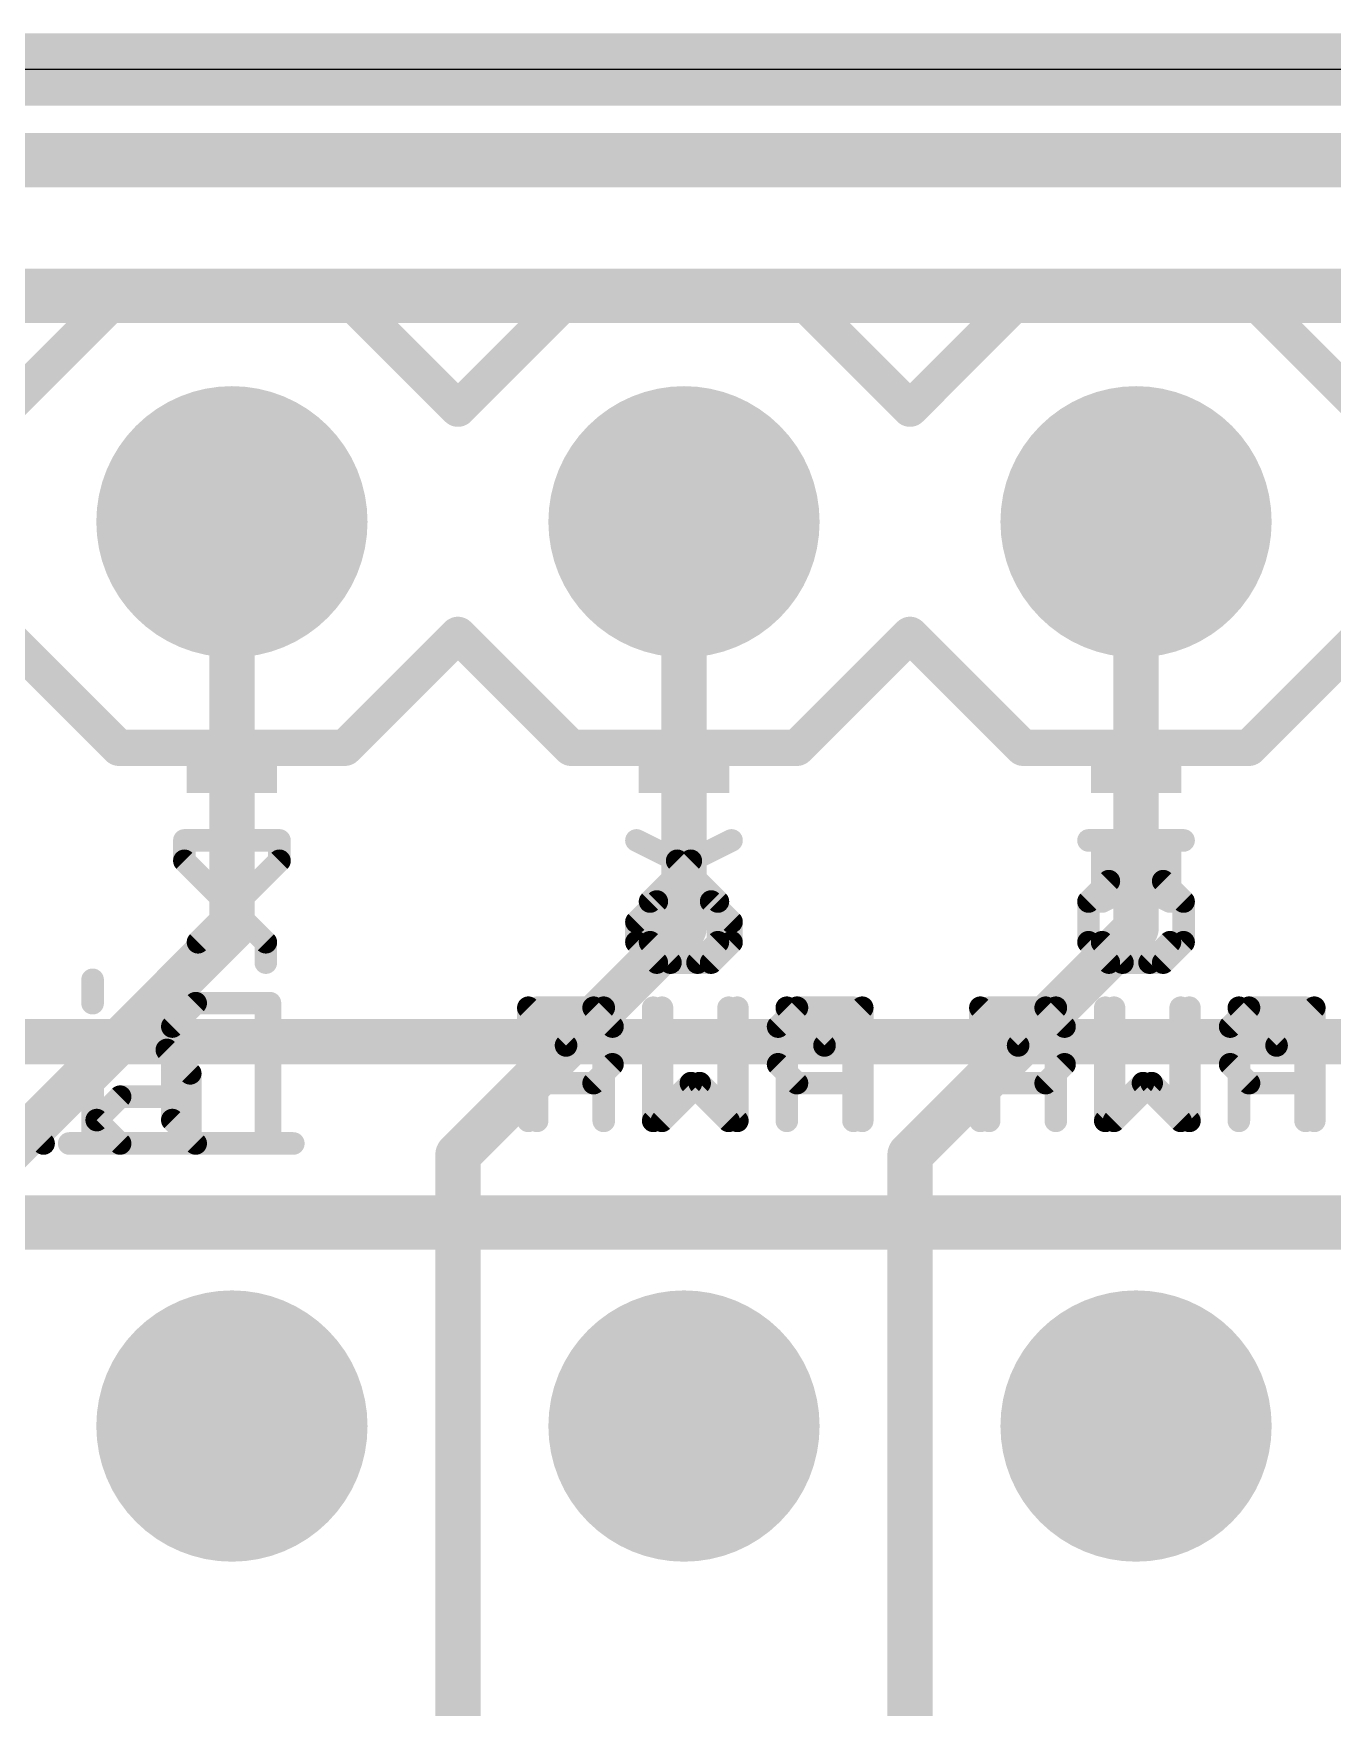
# Model space of a CAD drawing. Extents: x -0.08 to 2.71, y -0.01 to 2.11.
# Drawn here: x 1.7561 to 2.0435, y 1.7377 to 2.108 of the extents above; entities that cross this region are included whole.
import ezdxf

# ---------------------------------------------------------------- set-up
doc = ezdxf.new("R2010")
doc.units = 0
for name, color, linetype in [('1', 14, 'CONTINUOUS'), ('16', 174, 'CONTINUOUS'), ('17', 94, 'CONTINUOUS'), ('18', 94, 'CONTINUOUS'), ('20', 178, 'CONTINUOUS'), ('21', 251, 'CONTINUOUS'), ('22', 2, 'CONTINUOUS'), ('51', 54, 'CONTINUOUS')]:
    doc.layers.add(name, color=color, linetype=linetype)

# ---------------------------------------------------------------- blocks, each defined once
blk = doc.blocks.new('RECT')
blk.add_solid([(-0.5, -0.5), (0.5, -0.5), (-0.5, 0.5), (0.5, 0.5)])
blk = doc.blocks.new('ROUNDP')
at = {"const_width": 0.5}
blk.add_lwpolyline([(0, -0.25, 1), (0, 0.25, 1), (0, -0.25)], format="xyb", dxfattribs=at)
blk = doc.blocks.new('ROUNDV')
at = {"const_width": 0.5}
blk.add_lwpolyline([(0, -0.25, 1), (0, 0.25, 1), (0, -0.25)], format="xyb", dxfattribs=at)

msp = doc.modelspace()

# ---------------------------------------------------------------- linework, layer by layer
at = {"layer": '1'}
for points, const_width in [([(0.1, 2.1), (2.5, 2.1)], 0.016), ([(1.8, 1.91), (1.8, 2)], 0.01), ([(1.9, 1.91), (1.9, 2)], 0.01), ([(2, 1.91), (2, 2)], 0.01), ([(1.75, 1.86), (1.8, 1.91)], 0.01), ([(1.85, 1.86), (1.9, 1.91)], 0.01), ([(1.95, 1.86), (2, 1.91)], 0.01), ([(1.85, 1.25), (1.85, 1.86)], 0.01), ([(1.95, 1.26), (1.95, 1.86)], 0.01)]:
    msp.add_lwpolyline(points, dxfattribs=dict(at, const_width=const_width))
at = {"layer": '1', "const_width": 0.005}
for points in [[(1.8025, 2, 1), (1.7975, 2)], [(1.9025, 2, 1), (1.8975, 2)], [(2.0025, 2, 1), (1.9975, 2)], [(1.801768, 1.908232, 1), (1.798232, 1.911768)], [(1.901768, 1.908232, 1), (1.898232, 1.911768)], [(2.001768, 1.908232, 1), (1.998232, 1.911768)], [(1.7975, 1.91, 1), (1.8025, 1.91)], [(1.8975, 1.91, 1), (1.9025, 1.91)], [(1.9975, 1.91, 1), (2.0025, 1.91)], [(1.8525, 1.86, 1), (1.8475, 1.86)], [(1.848232, 1.861768, 1), (1.851768, 1.858232)], [(1.9525, 1.86, 1), (1.9475, 1.86)], [(1.948232, 1.861768, 1), (1.951768, 1.858232)]]:
    msp.add_lwpolyline(points, format="xyb", dxfattribs=at)
at = {"layer": '16'}
for points, const_width in [([(0.1, 2.1), (2.5, 2.1)], 0.016), ([(0.935, 1.885), (2.485, 1.885)], 0.01)]:
    msp.add_lwpolyline(points, dxfattribs=dict(at, const_width=const_width))
at = {"layer": '20'}
msp.add_line((2.5, 2.1), (0.1, 2.1), dxfattribs=at)
at = {"layer": '21'}
for points, const_width in [([(0.51, 2.08), (2.5, 2.08)], 0.012), ([(1.11, 2.05), (2.53, 2.05)], 0.012), ([(1.75, 2.025), (1.775, 2.05)], 0.008), ([(1.775, 2.05), (1.825, 2.05)], 0.008), ([(1.85, 2.025), (1.825, 2.05)], 0.008), ([(1.85, 2.025), (1.875, 2.05)], 0.008), ([(1.875, 2.05), (1.925, 2.05)], 0.008), ([(1.95, 2.025), (1.925, 2.05)], 0.008), ([(1.95, 2.025), (1.975, 2.05)], 0.008), ([(1.975, 2.05), (2.025, 2.05)], 0.008), ([(2.025, 2.05), (2.05, 2.025)], 0.008), ([(1.775, 1.95), (1.75, 1.975)], 0.008), ([(1.825, 1.95), (1.85, 1.975)], 0.008), ([(1.875, 1.95), (1.85, 1.975)], 0.008), ([(1.925, 1.95), (1.95, 1.975)], 0.008), ([(1.975, 1.95), (1.95, 1.975)], 0.008), ([(2.05, 1.975), (2.025, 1.95)], 0.008), ([(1.825, 1.95), (1.775, 1.95)], 0.008), ([(1.925, 1.95), (1.875, 1.95)], 0.008), ([(2.025, 1.95), (1.975, 1.95)], 0.008), ([(1.7925, 1.929523), (1.810515, 1.929523)], 0.005), ([(1.810515, 1.929523), (1.810515, 1.925019)], 0.005), ([(1.910515, 1.929523), (1.901508, 1.925019)], 0.005), ([(2.010515, 1.929523), (1.9925, 1.929523)], 0.005), ([(1.9925, 1.929523), (1.9925, 1.916011)], 0.005), ([(1.810515, 1.925019), (1.7925, 1.907004)], 0.005), ([(1.901508, 1.925019), (1.8925, 1.916011)], 0.005), ([(1.9925, 1.916011), (2.001508, 1.920515)], 0.005), ([(2.001508, 1.920515), (2.006011, 1.920515)], 0.005), ([(2.006011, 1.920515), (2.010515, 1.916011)], 0.005), ([(1.8925, 1.916011), (1.8925, 1.907004)], 0.005), ([(1.906011, 1.916011), (1.8925, 1.916011)], 0.005), ([(1.910515, 1.911508), (1.906011, 1.916011)], 0.005), ([(2.010515, 1.916011), (2.010515, 1.907004)], 0.005), ([(1.910515, 1.907004), (1.910515, 1.911508)], 0.005), ([(1.7925, 1.907004), (1.7925, 1.9025)], 0.005), ([(1.8925, 1.907004), (1.897004, 1.9025)], 0.005), ([(1.906011, 1.9025), (1.910515, 1.907004)], 0.005), ([(1.997004, 1.9025), (1.9925, 1.907004)], 0.005), ([(2.010515, 1.907004), (2.006011, 1.9025)], 0.005), ([(1.897004, 1.9025), (1.906011, 1.9025)], 0.005), ([(2.006011, 1.9025), (1.997004, 1.9025)], 0.005), ([(1.803241, 1.893526), (1.808412, 1.893526)], 0.005), ([(1.808412, 1.893526), (1.808412, 1.8625)], 0.005), ([(1.8675, 1.8675), (1.8675, 1.892521)], 0.005), ([(1.8675, 1.892521), (1.880011, 1.892521)], 0.005), ([(1.880011, 1.892521), (1.884181, 1.888351)], 0.005), ([(1.895124, 1.892521), (1.895124, 1.8675)], 0.005), ([(1.911804, 1.8675), (1.911804, 1.892521)], 0.005), ([(1.922747, 1.8675), (1.922747, 1.892521)], 0.005), ([(1.922747, 1.892521), (1.931087, 1.884181)], 0.005), ([(1.931087, 1.884181), (1.939428, 1.892521)], 0.005), ([(1.939428, 1.892521), (1.939428, 1.8675)], 0.005), ([(1.9675, 1.8675), (1.9675, 1.892521)], 0.005), ([(1.9675, 1.892521), (1.980011, 1.892521)], 0.005), ([(1.980011, 1.892521), (1.984181, 1.888351)], 0.005), ([(1.995124, 1.892521), (1.995124, 1.8675)], 0.005), ([(2.011804, 1.8675), (2.011804, 1.892521)], 0.005), ([(2.022747, 1.8675), (2.022747, 1.892521)], 0.005), ([(2.022747, 1.892521), (2.031087, 1.884181)], 0.005), ([(2.031087, 1.884181), (2.039428, 1.892521)], 0.005), ([(2.039428, 1.892521), (2.039428, 1.8675)], 0.005), ([(1.884181, 1.888351), (1.884181, 1.880011)], 0.005), ([(1.984181, 1.888351), (1.984181, 1.880011)], 0.005), ([(1.747994, 1.883184), (1.758336, 1.883184)], 0.005), ([(1.775264, 1.883184), (1.785606, 1.883184)], 0.005), ([(1.785606, 1.883184), (1.790777, 1.878013)], 0.005), ([(1.884181, 1.880011), (1.880011, 1.87584)], 0.005), ([(1.984181, 1.880011), (1.980011, 1.87584)], 0.005), ([(1.790777, 1.878013), (1.790777, 1.8625)], 0.005), ([(1.880011, 1.87584), (1.8675, 1.87584)], 0.005), ([(1.895124, 1.8675), (1.903464, 1.87584)], 0.005), ([(1.903464, 1.87584), (1.911804, 1.8675)], 0.005), ([(1.980011, 1.87584), (1.9675, 1.87584)], 0.005), ([(1.995124, 1.8675), (2.003464, 1.87584)], 0.005), ([(2.003464, 1.87584), (2.011804, 1.8675)], 0.005), ([(1.770093, 1.867671), (1.775264, 1.872842)], 0.005), ([(1.775264, 1.872842), (1.790777, 1.872842)], 0.005), ([(1.753165, 1.867671), (1.758336, 1.8625)], 0.005), ([(1.775264, 1.8625), (1.770093, 1.867671)], 0.005), ([(1.790777, 1.8625), (1.775264, 1.8625)], 0.005), ([(1.803241, 1.8625), (1.813583, 1.8625)], 0.005), ([(1.11, 1.845), (2.53, 1.845)], 0.012)]:
    msp.add_lwpolyline(points, dxfattribs=dict(at, const_width=const_width))
for points, const_width in [([(1.775, 2.052, 1), (1.775, 2.048)], 0.004), ([(1.776414, 2.048586, 1), (1.773586, 2.051414)], 0.004), ([(1.826414, 2.051414, 1), (1.823586, 2.048586)], 0.004), ([(1.825, 2.048, 1), (1.825, 2.052)], 0.004), ([(1.875, 2.052, 1), (1.875, 2.048)], 0.004), ([(1.876414, 2.048586, 1), (1.873586, 2.051414)], 0.004), ([(1.926414, 2.051414, 1), (1.923586, 2.048586)], 0.004), ([(1.925, 2.048, 1), (1.925, 2.052)], 0.004), ([(1.975, 2.052, 1), (1.975, 2.048)], 0.004), ([(1.976414, 2.048586, 1), (1.973586, 2.051414)], 0.004), ([(2.026414, 2.051414, 1), (2.023586, 2.048586)], 0.004), ([(2.025, 2.048, 1), (2.025, 2.052)], 0.004), ([(1.848586, 2.026414, 1), (1.851414, 2.023586)], 0.004), ([(1.848586, 2.023586, 1), (1.851414, 2.026414)], 0.004), ([(1.948586, 2.026414, 1), (1.951414, 2.023586)], 0.004), ([(1.948586, 2.023586, 1), (1.951414, 2.026414)], 0.004), ([(1.851414, 1.976414, 1), (1.848586, 1.973586)], 0.004), ([(1.851414, 1.973586, 1), (1.848586, 1.976414)], 0.004), ([(1.951414, 1.976414, 1), (1.948586, 1.973586)], 0.004), ([(1.951414, 1.973586, 1), (1.948586, 1.976414)], 0.004), ([(1.775, 1.952, 1), (1.775, 1.948)], 0.004), ([(1.773586, 1.948586, 1), (1.776414, 1.951414)], 0.004), ([(1.823586, 1.951414, 1), (1.826414, 1.948586)], 0.004), ([(1.825, 1.948, 1), (1.825, 1.952)], 0.004), ([(1.875, 1.952, 1), (1.875, 1.948)], 0.004), ([(1.873586, 1.948586, 1), (1.876414, 1.951414)], 0.004), ([(1.923586, 1.951414, 1), (1.926414, 1.948586)], 0.004), ([(1.925, 1.948, 1), (1.925, 1.952)], 0.004), ([(1.975, 1.952, 1), (1.975, 1.948)], 0.004), ([(1.973586, 1.948586, 1), (1.976414, 1.951414)], 0.004), ([(2.023586, 1.951414, 1), (2.026414, 1.948586)], 0.004), ([(2.025, 1.948, 1), (2.025, 1.952)], 0.004), ([(1.7925, 1.930773, 1), (1.7925, 1.928273)], 0.0025), ([(1.811765, 1.929523, 1), (1.809265, 1.929523)], 0.0025), ([(1.810515, 1.928273, 1), (1.810515, 1.930773)], 0.0025), ([(1.911074, 1.928405, 1), (1.909956, 1.930641)], 0.0025), ([(1.9925, 1.930773, 1), (1.9925, 1.928273)], 0.0025), ([(1.99375, 1.929523, 1), (1.99125, 1.929523)], 0.0025), ([(2.010515, 1.928273, 1), (2.010515, 1.930773)], 0.0025), ([(1.809265, 1.925019, 1), (1.811765, 1.925019)], 0.0025), ([(1.811399, 1.924135, 1), (1.809631, 1.925903)], 0.0025), ([(1.900949, 1.926137, 1), (1.902067, 1.923901)], 0.0025), ([(1.902392, 1.924135, 1), (1.900624, 1.925903)], 0.0025), ([(2.001508, 1.921765, 1), (2.001508, 1.919265)], 0.0025), ([(2.002067, 1.919397, 1), (2.000949, 1.921633)], 0.0025), ([(2.006895, 1.921399, 1), (2.005128, 1.919631)], 0.0025), ([(2.006011, 1.919265, 1), (2.006011, 1.921765)], 0.0025), ([(1.89375, 1.916011, 1), (1.89125, 1.916011)], 0.0025), ([(1.8925, 1.917261, 1), (1.8925, 1.914761)], 0.0025), ([(1.891616, 1.916895, 1), (1.893384, 1.915128)], 0.0025), ([(1.906895, 1.916895, 1), (1.905128, 1.915128)], 0.0025), ([(1.906011, 1.914761, 1), (1.906011, 1.917261)], 0.0025), ([(1.991941, 1.917129, 1), (1.993059, 1.914893)], 0.0025), ([(2.011765, 1.916011, 1), (2.009265, 1.916011)], 0.0025), ([(2.009631, 1.915128, 1), (2.011399, 1.916895)], 0.0025), ([(1.99125, 1.916011, 1), (1.99375, 1.916011)], 0.0025), ([(1.911765, 1.911508, 1), (1.909265, 1.911508)], 0.0025), ([(1.909632, 1.910624, 1), (1.911399, 1.912392)], 0.0025), ([(1.79375, 1.907004, 1), (1.79125, 1.907004)], 0.0025), ([(1.791616, 1.907888, 1), (1.793384, 1.90612)], 0.0025), ([(1.893384, 1.907888, 1), (1.891616, 1.90612)], 0.0025), ([(1.89125, 1.907004, 1), (1.89375, 1.907004)], 0.0025), ([(1.909265, 1.907004, 1), (1.911765, 1.907004)], 0.0025), ([(1.911399, 1.90612, 1), (1.909632, 1.907888)], 0.0025), ([(1.993384, 1.907888, 1), (1.991616, 1.90612)], 0.0025), ([(2.009265, 1.907004, 1), (2.011765, 1.907004)], 0.0025), ([(2.011399, 1.90612, 1), (2.009632, 1.907888)], 0.0025), ([(1.79125, 1.9025, 1), (1.79375, 1.9025)], 0.0025), ([(1.897004, 1.90375, 1), (1.897004, 1.90125)], 0.0025), ([(1.89612, 1.901616, 1), (1.897888, 1.903384)], 0.0025), ([(1.905128, 1.903384, 1), (1.906895, 1.901616)], 0.0025), ([(1.906011, 1.90125, 1), (1.906011, 1.90375)], 0.0025), ([(1.997004, 1.90375, 1), (1.997004, 1.90125)], 0.0025), ([(1.99612, 1.901616, 1), (1.997888, 1.903384)], 0.0025), ([(2.005128, 1.903384, 1), (2.006895, 1.901616)], 0.0025), ([(2.006011, 1.90125, 1), (2.006011, 1.90375)], 0.0025), ([(1.803241, 1.894776, 1), (1.803241, 1.892276)], 0.0025), ([(1.809662, 1.893526, 1), (1.807162, 1.893526)], 0.0025), ([(1.808412, 1.892276, 1), (1.808412, 1.894776)], 0.0025), ([(1.86875, 1.892521, 1), (1.86625, 1.892521)], 0.0025), ([(1.8675, 1.893771, 1), (1.8675, 1.891271)], 0.0025), ([(1.880894, 1.893405, 1), (1.879127, 1.891637)], 0.0025), ([(1.880011, 1.891271, 1), (1.880011, 1.893771)], 0.0025), ([(1.896374, 1.892521, 1), (1.893874, 1.892521)], 0.0025), ([(1.913054, 1.892521, 1), (1.910554, 1.892521)], 0.0025), ([(1.923997, 1.892521, 1), (1.921497, 1.892521)], 0.0025), ([(1.923631, 1.893405, 1), (1.921863, 1.891637)], 0.0025), ([(1.940678, 1.892521, 1), (1.938178, 1.892521)], 0.0025), ([(1.940312, 1.891637, 1), (1.938544, 1.893405)], 0.0025), ([(1.96875, 1.892521, 1), (1.96625, 1.892521)], 0.0025), ([(1.9675, 1.893771, 1), (1.9675, 1.891271)], 0.0025), ([(1.980894, 1.893405, 1), (1.979127, 1.891637)], 0.0025), ([(1.980011, 1.891271, 1), (1.980011, 1.893771)], 0.0025), ([(1.996374, 1.892521, 1), (1.993874, 1.892521)], 0.0025), ([(2.013054, 1.892521, 1), (2.010554, 1.892521)], 0.0025), ([(2.023997, 1.892521, 1), (2.021497, 1.892521)], 0.0025), ([(2.023631, 1.893405, 1), (2.021863, 1.891637)], 0.0025), ([(2.040678, 1.892521, 1), (2.038178, 1.892521)], 0.0025), ([(2.040312, 1.891637, 1), (2.038544, 1.893405)], 0.0025), ([(1.885431, 1.888351, 1), (1.882931, 1.888351)], 0.0025), ([(1.883297, 1.887467, 1), (1.885065, 1.889235)], 0.0025), ([(1.985431, 1.888351, 1), (1.982931, 1.888351)], 0.0025), ([(1.983297, 1.887467, 1), (1.985065, 1.889235)], 0.0025), ([(1.758336, 1.881934, 1), (1.758336, 1.884434)], 0.0025), ([(1.775264, 1.884434, 1), (1.775264, 1.881934)], 0.0025), ([(1.78649, 1.884068, 1), (1.784722, 1.8823)], 0.0025), ([(1.785606, 1.881934, 1), (1.785606, 1.884434)], 0.0025), ([(1.930204, 1.885065, 1), (1.931971, 1.883297)], 0.0025), ([(1.930204, 1.883297, 1), (1.931971, 1.885065)], 0.0025), ([(2.030204, 1.885065, 1), (2.031971, 1.883297)], 0.0025), ([(2.030204, 1.883297, 1), (2.031971, 1.885065)], 0.0025), ([(1.882931, 1.880011, 1), (1.885431, 1.880011)], 0.0025), ([(1.885065, 1.879127, 1), (1.883297, 1.880894)], 0.0025), ([(1.982931, 1.880011, 1), (1.985431, 1.880011)], 0.0025), ([(1.985065, 1.879127, 1), (1.983297, 1.880894)], 0.0025), ([(1.792027, 1.878013, 1), (1.789527, 1.878013)], 0.0025), ([(1.789893, 1.877129, 1), (1.791661, 1.878897)], 0.0025), ([(1.8675, 1.87709, 1), (1.8675, 1.87459)], 0.0025), ([(1.879127, 1.876724, 1), (1.880894, 1.874957)], 0.0025), ([(1.880011, 1.87459, 1), (1.880011, 1.87709)], 0.0025), ([(1.904348, 1.876724, 1), (1.90258, 1.874957)], 0.0025), ([(1.904348, 1.874957, 1), (1.90258, 1.876724)], 0.0025), ([(1.9675, 1.87709, 1), (1.9675, 1.87459)], 0.0025), ([(1.979127, 1.876724, 1), (1.980894, 1.874957)], 0.0025), ([(1.980011, 1.87459, 1), (1.980011, 1.87709)], 0.0025), ([(2.004348, 1.876724, 1), (2.00258, 1.874957)], 0.0025), ([(2.004348, 1.874957, 1), (2.00258, 1.876724)], 0.0025), ([(1.775264, 1.874092, 1), (1.775264, 1.871592)], 0.0025), ([(1.776148, 1.871958, 1), (1.77438, 1.873726)], 0.0025), ([(1.790777, 1.871592, 1), (1.790777, 1.874092)], 0.0025), ([(1.770977, 1.868555, 1), (1.769209, 1.866787)], 0.0025), ([(1.769209, 1.868555, 1), (1.770977, 1.866787)], 0.0025), ([(1.86625, 1.8675, 1), (1.86875, 1.8675)], 0.0025), ([(1.89424, 1.868384, 1), (1.896007, 1.866616)], 0.0025), ([(1.893874, 1.8675, 1), (1.896374, 1.8675)], 0.0025), ([(1.910554, 1.8675, 1), (1.913054, 1.8675)], 0.0025), ([(1.91092, 1.866616, 1), (1.912688, 1.868384)], 0.0025), ([(1.921497, 1.8675, 1), (1.923997, 1.8675)], 0.0025), ([(1.938178, 1.8675, 1), (1.940678, 1.8675)], 0.0025), ([(1.96625, 1.8675, 1), (1.96875, 1.8675)], 0.0025), ([(1.99424, 1.868384, 1), (1.996007, 1.866616)], 0.0025), ([(1.993874, 1.8675, 1), (1.996374, 1.8675)], 0.0025), ([(2.010554, 1.8675, 1), (2.013054, 1.8675)], 0.0025), ([(2.01092, 1.866616, 1), (2.012688, 1.868384)], 0.0025), ([(2.021497, 1.8675, 1), (2.023997, 1.8675)], 0.0025), ([(2.038178, 1.8675, 1), (2.040678, 1.8675)], 0.0025), ([(1.757452, 1.861616, 1), (1.75922, 1.863384)], 0.0025), ([(1.775264, 1.86375, 1), (1.775264, 1.86125)], 0.0025), ([(1.77438, 1.861616, 1), (1.776148, 1.863384)], 0.0025), ([(1.789527, 1.8625, 1), (1.792027, 1.8625)], 0.0025), ([(1.790777, 1.86125, 1), (1.790777, 1.86375)], 0.0025), ([(1.803241, 1.86375, 1), (1.803241, 1.86125)], 0.0025), ([(1.807162, 1.8625, 1), (1.809662, 1.8625)], 0.0025), ([(1.813583, 1.86125, 1), (1.813583, 1.86375)], 0.0025)]:
    msp.add_lwpolyline(points, format="xyb", dxfattribs=dict(at, const_width=const_width))
at = {"layer": '22'}
for points, const_width in [([(2.53, 2.05), (1.11, 2.05)], 0.012), ([(1.775, 2.05), (1.75, 2.025)], 0.008), ([(1.825, 2.05), (1.775, 2.05)], 0.008), ([(1.85, 2.025), (1.825, 2.05)], 0.008), ([(1.875, 2.05), (1.85, 2.025)], 0.008), ([(1.925, 2.05), (1.875, 2.05)], 0.008), ([(1.95, 2.025), (1.925, 2.05)], 0.008), ([(1.975, 2.05), (1.95, 2.025)], 0.008), ([(2.025, 2.05), (1.975, 2.05)], 0.008), ([(2.05, 2.025), (2.025, 2.05)], 0.008), ([(1.75, 1.975), (1.775, 1.95)], 0.008), ([(1.825, 1.95), (1.85, 1.975)], 0.008), ([(1.85, 1.975), (1.875, 1.95)], 0.008), ([(1.925, 1.95), (1.95, 1.975)], 0.008), ([(1.95, 1.975), (1.975, 1.95)], 0.008), ([(2.025, 1.95), (2.05, 1.975)], 0.008), ([(1.775, 1.95), (1.825, 1.95)], 0.008), ([(1.875, 1.95), (1.925, 1.95)], 0.008), ([(1.975, 1.95), (2.025, 1.95)], 0.008), ([(1.8075, 1.929523), (1.789485, 1.929523)], 0.005), ([(1.789485, 1.929523), (1.789485, 1.925019)], 0.005), ([(1.889485, 1.929523), (1.898492, 1.925019)], 0.005), ([(1.989485, 1.929523), (2.0075, 1.929523)], 0.005), ([(2.0075, 1.929523), (2.0075, 1.916011)], 0.005), ([(1.789485, 1.925019), (1.8075, 1.907004)], 0.005), ([(1.898492, 1.925019), (1.9075, 1.916011)], 0.005), ([(1.993989, 1.920515), (1.989485, 1.916011)], 0.005), ([(1.998492, 1.920515), (1.993989, 1.920515)], 0.005), ([(2.0075, 1.916011), (1.998492, 1.920515)], 0.005), ([(1.889485, 1.911508), (1.893989, 1.916011)], 0.005), ([(1.893989, 1.916011), (1.9075, 1.916011)], 0.005), ([(1.9075, 1.916011), (1.9075, 1.907004)], 0.005), ([(1.989485, 1.916011), (1.989485, 1.907004)], 0.005), ([(1.889485, 1.907004), (1.889485, 1.911508)], 0.005), ([(1.8075, 1.907004), (1.8075, 1.9025)], 0.005), ([(1.893989, 1.9025), (1.889485, 1.907004)], 0.005), ([(1.9075, 1.907004), (1.902996, 1.9025)], 0.005), ([(1.989485, 1.907004), (1.993989, 1.9025)], 0.005), ([(2.002996, 1.9025), (2.0075, 1.907004)], 0.005), ([(1.902996, 1.9025), (1.893989, 1.9025)], 0.005), ([(1.993989, 1.9025), (2.002996, 1.9025)], 0.005), ([(1.769181, 1.898698), (1.769181, 1.893526)], 0.005), ([(1.786816, 1.888355), (1.791987, 1.893526)], 0.005), ([(1.791987, 1.893526), (1.8075, 1.893526)], 0.005), ([(1.8075, 1.893526), (1.8075, 1.8625)], 0.005), ([(1.873913, 1.884181), (1.865572, 1.892521)], 0.005), ([(1.865572, 1.892521), (1.865572, 1.8675)], 0.005), ([(1.882253, 1.892521), (1.873913, 1.884181)], 0.005), ([(1.882253, 1.8675), (1.882253, 1.892521)], 0.005), ([(1.893196, 1.8675), (1.893196, 1.892521)], 0.005), ([(1.909876, 1.892521), (1.909876, 1.8675)], 0.005), ([(1.924989, 1.892521), (1.920819, 1.888351)], 0.005), ([(1.9375, 1.892521), (1.924989, 1.892521)], 0.005), ([(1.9375, 1.8675), (1.9375, 1.892521)], 0.005), ([(1.973913, 1.884181), (1.965572, 1.892521)], 0.005), ([(1.965572, 1.892521), (1.965572, 1.8675)], 0.005), ([(1.982253, 1.892521), (1.973913, 1.884181)], 0.005), ([(1.982253, 1.8675), (1.982253, 1.892521)], 0.005), ([(1.993196, 1.8675), (1.993196, 1.892521)], 0.005), ([(2.009876, 1.892521), (2.009876, 1.8675)], 0.005), ([(2.024989, 1.892521), (2.020819, 1.888351)], 0.005), ([(2.0375, 1.892521), (2.024989, 1.892521)], 0.005), ([(2.0375, 1.8675), (2.0375, 1.892521)], 0.005), ([(1.786816, 1.867671), (1.786816, 1.888355)], 0.005), ([(1.920819, 1.888351), (1.920819, 1.880011)], 0.005), ([(2.020819, 1.888351), (2.020819, 1.880011)], 0.005), ([(1.774352, 1.883184), (1.769181, 1.883184)], 0.005), ([(1.769181, 1.883184), (1.769181, 1.8625)], 0.005), ([(1.920819, 1.880011), (1.924989, 1.87584)], 0.005), ([(2.020819, 1.880011), (2.024989, 1.87584)], 0.005), ([(1.901536, 1.87584), (1.893196, 1.8675)], 0.005), ([(1.909876, 1.8675), (1.901536, 1.87584)], 0.005), ([(1.924989, 1.87584), (1.9375, 1.87584)], 0.005), ([(2.001536, 1.87584), (1.993196, 1.8675)], 0.005), ([(2.009876, 1.8675), (2.001536, 1.87584)], 0.005), ([(2.024989, 1.87584), (2.0375, 1.87584)], 0.005), ([(1.791987, 1.8625), (1.786816, 1.867671)], 0.005), ([(1.774352, 1.8625), (1.76401, 1.8625)], 0.005), ([(1.8075, 1.8625), (1.791987, 1.8625)], 0.005), ([(2.53, 1.845), (1.11, 1.845)], 0.012)]:
    msp.add_lwpolyline(points, dxfattribs=dict(at, const_width=const_width))
for points, const_width in [([(1.775, 2.052, 1), (1.775, 2.048)], 0.004), ([(1.776414, 2.048586, 1), (1.773586, 2.051414)], 0.004), ([(1.826414, 2.051414, 1), (1.823586, 2.048586)], 0.004), ([(1.825, 2.048, 1), (1.825, 2.052)], 0.004), ([(1.875, 2.052, 1), (1.875, 2.048)], 0.004), ([(1.876414, 2.048586, 1), (1.873586, 2.051414)], 0.004), ([(1.926414, 2.051414, 1), (1.923586, 2.048586)], 0.004), ([(1.925, 2.048, 1), (1.925, 2.052)], 0.004), ([(1.975, 2.052, 1), (1.975, 2.048)], 0.004), ([(1.976414, 2.048586, 1), (1.973586, 2.051414)], 0.004), ([(2.026414, 2.051414, 1), (2.023586, 2.048586)], 0.004), ([(2.025, 2.048, 1), (2.025, 2.052)], 0.004), ([(1.848586, 2.026414, 1), (1.851414, 2.023586)], 0.004), ([(1.848586, 2.023586, 1), (1.851414, 2.026414)], 0.004), ([(1.948586, 2.026414, 1), (1.951414, 2.023586)], 0.004), ([(1.948586, 2.023586, 1), (1.951414, 2.026414)], 0.004), ([(1.851414, 1.976414, 1), (1.848586, 1.973586)], 0.004), ([(1.851414, 1.973586, 1), (1.848586, 1.976414)], 0.004), ([(1.951414, 1.976414, 1), (1.948586, 1.973586)], 0.004), ([(1.951414, 1.973586, 1), (1.948586, 1.976414)], 0.004), ([(1.775, 1.952, 1), (1.775, 1.948)], 0.004), ([(1.773586, 1.948586, 1), (1.776414, 1.951414)], 0.004), ([(1.823586, 1.951414, 1), (1.826414, 1.948586)], 0.004), ([(1.825, 1.948, 1), (1.825, 1.952)], 0.004), ([(1.875, 1.952, 1), (1.875, 1.948)], 0.004), ([(1.873586, 1.948586, 1), (1.876414, 1.951414)], 0.004), ([(1.923586, 1.951414, 1), (1.926414, 1.948586)], 0.004), ([(1.925, 1.948, 1), (1.925, 1.952)], 0.004), ([(1.975, 1.952, 1), (1.975, 1.948)], 0.004), ([(1.973586, 1.948586, 1), (1.976414, 1.951414)], 0.004), ([(2.023586, 1.951414, 1), (2.026414, 1.948586)], 0.004), ([(2.025, 1.948, 1), (2.025, 1.952)], 0.004), ([(1.789485, 1.930773, 1), (1.789485, 1.928273)], 0.0025), ([(1.790735, 1.929523, 1), (1.788235, 1.929523)], 0.0025), ([(1.8075, 1.928273, 1), (1.8075, 1.930773)], 0.0025), ([(1.890044, 1.930641, 1), (1.888926, 1.928405)], 0.0025), ([(1.989485, 1.930773, 1), (1.989485, 1.928273)], 0.0025), ([(2.00875, 1.929523, 1), (2.00625, 1.929523)], 0.0025), ([(2.0075, 1.928273, 1), (2.0075, 1.930773)], 0.0025), ([(1.790369, 1.925903, 1), (1.788601, 1.924135)], 0.0025), ([(1.788235, 1.925019, 1), (1.790735, 1.925019)], 0.0025), ([(1.899376, 1.925903, 1), (1.897608, 1.924135)], 0.0025), ([(1.897933, 1.923901, 1), (1.899051, 1.926137)], 0.0025), ([(1.993989, 1.921765, 1), (1.993989, 1.919265)], 0.0025), ([(1.994872, 1.919631, 1), (1.993105, 1.921399)], 0.0025), ([(1.999051, 1.921633, 1), (1.997933, 1.919397)], 0.0025), ([(1.998492, 1.919265, 1), (1.998492, 1.921765)], 0.0025), ([(1.893989, 1.917261, 1), (1.893989, 1.914761)], 0.0025), ([(1.894872, 1.915128, 1), (1.893105, 1.916895)], 0.0025), ([(1.90875, 1.916011, 1), (1.90625, 1.916011)], 0.0025), ([(1.906616, 1.915128, 1), (1.908384, 1.916895)], 0.0025), ([(1.9075, 1.914761, 1), (1.9075, 1.917261)], 0.0025), ([(1.990735, 1.916011, 1), (1.988235, 1.916011)], 0.0025), ([(1.988601, 1.916895, 1), (1.990369, 1.915128)], 0.0025), ([(2.006941, 1.914893, 1), (2.008059, 1.917129)], 0.0025), ([(2.00625, 1.916011, 1), (2.00875, 1.916011)], 0.0025), ([(1.890735, 1.911508, 1), (1.888235, 1.911508)], 0.0025), ([(1.888601, 1.912392, 1), (1.890368, 1.910624)], 0.0025), ([(1.80875, 1.907004, 1), (1.80625, 1.907004)], 0.0025), ([(1.806616, 1.90612, 1), (1.808384, 1.907888)], 0.0025), ([(1.890368, 1.907888, 1), (1.888601, 1.90612)], 0.0025), ([(1.888235, 1.907004, 1), (1.890735, 1.907004)], 0.0025), ([(1.90625, 1.907004, 1), (1.90875, 1.907004)], 0.0025), ([(1.908384, 1.90612, 1), (1.906616, 1.907888)], 0.0025), ([(1.990368, 1.907888, 1), (1.988601, 1.90612)], 0.0025), ([(1.988235, 1.907004, 1), (1.990735, 1.907004)], 0.0025), ([(2.008384, 1.90612, 1), (2.006616, 1.907888)], 0.0025), ([(1.80625, 1.9025, 1), (1.80875, 1.9025)], 0.0025), ([(1.893989, 1.90375, 1), (1.893989, 1.90125)], 0.0025), ([(1.893105, 1.901616, 1), (1.894872, 1.903384)], 0.0025), ([(1.902112, 1.903384, 1), (1.90388, 1.901616)], 0.0025), ([(1.902996, 1.90125, 1), (1.902996, 1.90375)], 0.0025), ([(1.993989, 1.90375, 1), (1.993989, 1.90125)], 0.0025), ([(1.993105, 1.901616, 1), (1.994872, 1.903384)], 0.0025), ([(2.002112, 1.903384, 1), (2.00388, 1.901616)], 0.0025), ([(2.002996, 1.90125, 1), (2.002996, 1.90375)], 0.0025), ([(1.770431, 1.898698, 1), (1.767931, 1.898698)], 0.0025), ([(1.791987, 1.894776, 1), (1.791987, 1.892276)], 0.0025), ([(1.792871, 1.892643, 1), (1.791103, 1.89441)], 0.0025), ([(1.80875, 1.893526, 1), (1.80625, 1.893526)], 0.0025), ([(1.8075, 1.892276, 1), (1.8075, 1.894776)], 0.0025), ([(1.767931, 1.893526, 1), (1.770431, 1.893526)], 0.0025), ([(1.866456, 1.893405, 1), (1.864688, 1.891637)], 0.0025), ([(1.866822, 1.892521, 1), (1.864322, 1.892521)], 0.0025), ([(1.883503, 1.892521, 1), (1.881003, 1.892521)], 0.0025), ([(1.883137, 1.891637, 1), (1.881369, 1.893405)], 0.0025), ([(1.894446, 1.892521, 1), (1.891946, 1.892521)], 0.0025), ([(1.911126, 1.892521, 1), (1.908626, 1.892521)], 0.0025), ([(1.924989, 1.893771, 1), (1.924989, 1.891271)], 0.0025), ([(1.925873, 1.891637, 1), (1.924106, 1.893405)], 0.0025), ([(1.93875, 1.892521, 1), (1.93625, 1.892521)], 0.0025), ([(1.9375, 1.891271, 1), (1.9375, 1.893771)], 0.0025), ([(1.966456, 1.893405, 1), (1.964688, 1.891637)], 0.0025), ([(1.966822, 1.892521, 1), (1.964322, 1.892521)], 0.0025), ([(1.983503, 1.892521, 1), (1.981003, 1.892521)], 0.0025), ([(1.983137, 1.891637, 1), (1.981369, 1.893405)], 0.0025), ([(1.994446, 1.892521, 1), (1.991946, 1.892521)], 0.0025), ([(2.011126, 1.892521, 1), (2.008626, 1.892521)], 0.0025), ([(2.024989, 1.893771, 1), (2.024989, 1.891271)], 0.0025), ([(2.025873, 1.891637, 1), (2.024106, 1.893405)], 0.0025), ([(2.03875, 1.892521, 1), (2.03625, 1.892521)], 0.0025), ([(2.0375, 1.891271, 1), (2.0375, 1.893771)], 0.0025), ([(1.788066, 1.888355, 1), (1.785566, 1.888355)], 0.0025), ([(1.785932, 1.889239, 1), (1.7877, 1.887471)], 0.0025), ([(1.922069, 1.888351, 1), (1.919569, 1.888351)], 0.0025), ([(1.919935, 1.889235, 1), (1.921703, 1.887467)], 0.0025), ([(2.022069, 1.888351, 1), (2.019569, 1.888351)], 0.0025), ([(2.019935, 1.889235, 1), (2.021703, 1.887467)], 0.0025), ([(1.769181, 1.884434, 1), (1.769181, 1.881934)], 0.0025), ([(1.770431, 1.883184, 1), (1.767931, 1.883184)], 0.0025), ([(1.774352, 1.881934, 1), (1.774352, 1.884434)], 0.0025), ([(1.873029, 1.885065, 1), (1.874796, 1.883297)], 0.0025), ([(1.873029, 1.883297, 1), (1.874796, 1.885065)], 0.0025), ([(1.973029, 1.885065, 1), (1.974796, 1.883297)], 0.0025), ([(1.973029, 1.883297, 1), (1.974796, 1.885065)], 0.0025), ([(1.921703, 1.880894, 1), (1.919935, 1.879127)], 0.0025), ([(1.919569, 1.880011, 1), (1.922069, 1.880011)], 0.0025), ([(2.021703, 1.880894, 1), (2.019935, 1.879127)], 0.0025), ([(2.019569, 1.880011, 1), (2.022069, 1.880011)], 0.0025), ([(1.90242, 1.876724, 1), (1.900652, 1.874957)], 0.0025), ([(1.90242, 1.874957, 1), (1.900652, 1.876724)], 0.0025), ([(1.924989, 1.87709, 1), (1.924989, 1.87459)], 0.0025), ([(1.924106, 1.874957, 1), (1.925873, 1.876724)], 0.0025), ([(1.9375, 1.87459, 1), (1.9375, 1.87709)], 0.0025), ([(2.00242, 1.876724, 1), (2.000652, 1.874957)], 0.0025), ([(2.00242, 1.874957, 1), (2.000652, 1.876724)], 0.0025), ([(2.024989, 1.87709, 1), (2.024989, 1.87459)], 0.0025), ([(2.024106, 1.874957, 1), (2.025873, 1.876724)], 0.0025), ([(2.0375, 1.87459, 1), (2.0375, 1.87709)], 0.0025), ([(1.7877, 1.868555, 1), (1.785932, 1.866787)], 0.0025), ([(1.785566, 1.867671, 1), (1.788066, 1.867671)], 0.0025), ([(1.864322, 1.8675, 1), (1.866822, 1.8675)], 0.0025), ([(1.881003, 1.8675, 1), (1.883503, 1.8675)], 0.0025), ([(1.892312, 1.868384, 1), (1.89408, 1.866616)], 0.0025), ([(1.891946, 1.8675, 1), (1.894446, 1.8675)], 0.0025), ([(1.908626, 1.8675, 1), (1.911126, 1.8675)], 0.0025), ([(1.908993, 1.866616, 1), (1.91076, 1.868384)], 0.0025), ([(1.93625, 1.8675, 1), (1.93875, 1.8675)], 0.0025), ([(1.964322, 1.8675, 1), (1.966822, 1.8675)], 0.0025), ([(1.981003, 1.8675, 1), (1.983503, 1.8675)], 0.0025), ([(1.992312, 1.868384, 1), (1.99408, 1.866616)], 0.0025), ([(1.991946, 1.8675, 1), (1.994446, 1.8675)], 0.0025), ([(2.008626, 1.8675, 1), (2.011126, 1.8675)], 0.0025), ([(2.008993, 1.866616, 1), (2.01076, 1.868384)], 0.0025), ([(2.03625, 1.8675, 1), (2.03875, 1.8675)], 0.0025), ([(1.76401, 1.86375, 1), (1.76401, 1.86125)], 0.0025), ([(1.767931, 1.8625, 1), (1.770431, 1.8625)], 0.0025), ([(1.774352, 1.86125, 1), (1.774352, 1.86375)], 0.0025), ([(1.791987, 1.86375, 1), (1.791987, 1.86125)], 0.0025), ([(1.791103, 1.861616, 1), (1.792871, 1.863384)], 0.0025), ([(1.80625, 1.8625, 1), (1.80875, 1.8625)], 0.0025), ([(1.8075, 1.86125, 1), (1.8075, 1.86375)], 0.0025)]:
    msp.add_lwpolyline(points, format="xyb", dxfattribs=dict(at, const_width=const_width))

# ---------------------------------------------------------------- block references
at = {"layer": '17', "xscale": 0.06, "yscale": 0.06, "rotation": 270}
for p in [(1.8, 2), (1.8, 2), (1.9, 2), (1.9, 2), (2, 2), (2, 2)]:
    msp.add_blockref('ROUNDP', p, dxfattribs=at)
at = {"layer": '18', "xscale": 0.06, "yscale": 0.06}
for p in [(1.8, 1.8), (1.8, 1.8), (1.9, 1.8), (1.9, 1.8), (2, 1.8), (2, 1.8)]:
    msp.add_blockref('ROUNDV', p, dxfattribs=at)
at = {"layer": '21', "xscale": 0.02, "yscale": 0.01}
for p in [(1.8, 1.945), (1.9, 1.945), (2, 1.945)]:
    msp.add_blockref('RECT', p, dxfattribs=at)
at = {"layer": '22', "xscale": 0.02, "yscale": 0.01, "rotation": 180}
for p in [(1.8, 1.945), (1.9, 1.945), (2, 1.945)]:
    msp.add_blockref('RECT', p, dxfattribs=at)
at = {"layer": '51', "xscale": 0.02, "yscale": 0.02, "rotation": 180}
for p in [(1.8, 2), (1.9, 2), (2, 2)]:
    msp.add_blockref('RECT', p, dxfattribs=at)

doc.saveas('drawing.dxf')
